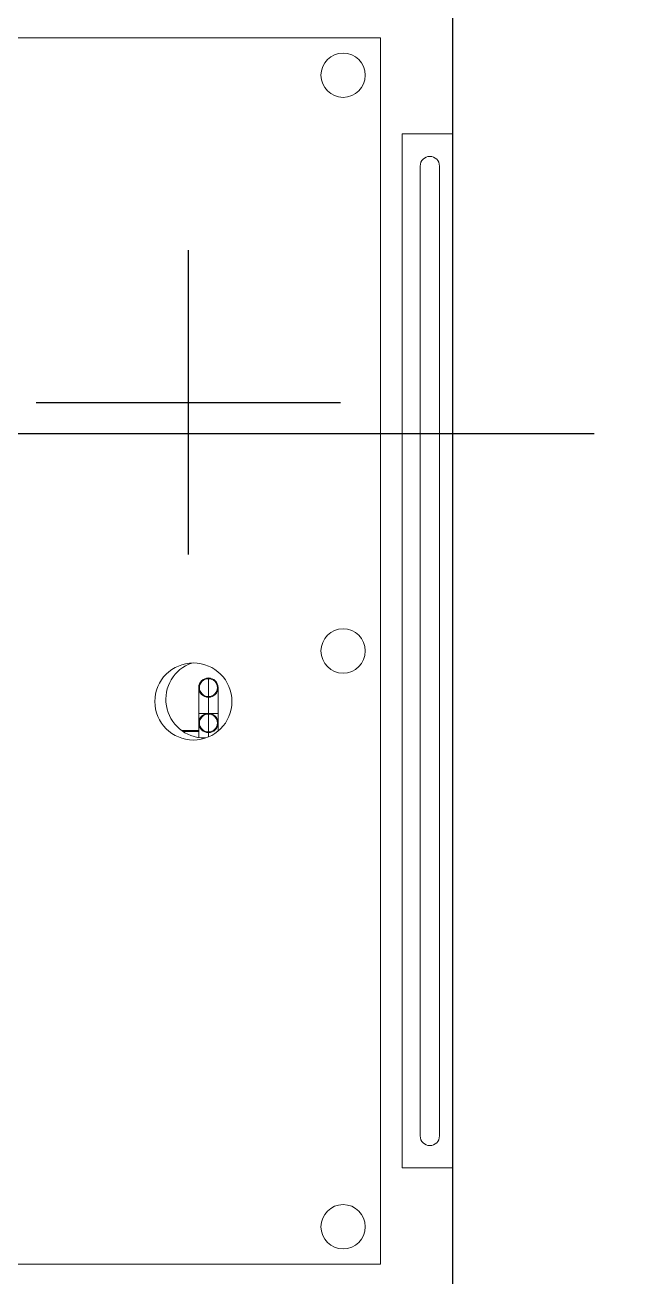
# Model space of a CAD drawing. Header units: millimetres. Extents: x 12325263 to 13848842, y -1463133 to 573208.
# Drawn here: x 12569386 to 12569685, y -834806 to -834188 of the extents above; entities that cross this region are included whole.
import ezdxf
from ezdxf.xclip import XClip

# ---------------------------------------------------------------- set-up
doc = ezdxf.new("R2010")
doc.units = ezdxf.units.MM
doc.header["$LTSCALE"] = 1000
doc.header["$XCLIPFRAME"] = 0
for name, color, linetype in [('A-WALL', 5, 'Continuous'), ('fur202301', 252, 'Continuous'), ('WALL', 5, 'Continuous'), ('WALL-SHATCH', 8, 'Continuous'), ('建筑-楼板开洞', 251, 'Continuous')]:
    doc.layers.add(name, color=color, linetype=linetype)

# ---------------------------------------------------------------- blocks, each defined once
blk = doc.blocks.new('adgshg13-A$C7F010FC0')
at = {"layer": 'WALL-SHATCH'}
h = blk.add_hatch(color=256, dxfattribs=at)
h.dxf.hatch_style = 1
h.paths.add_polyline_path([(-60384.17, -16880.9), (-763.16, 197.48), (12587.62, -13153.3), (12587.62, -157996.02), (-162964.85, -188820.43), (-171262.38, -180522.9), (-171262.38, -31310.9), (-150707.19, -10755.71), (-131860.08, -7980.9), (-99162.38, -7980.9), (-99162.38, -4980.9), (-76620.43, -4980.9), (-70107.65, -16880.9)], flags=16)
h.paths.add_polyline_path([(-60091.23, -16380.9), (-646.88, 646.88), (12987.62, -12987.62), (12987.62, -158331.9), (-163100.58, -189250.38), (-171662.38, -180688.59), (-171662.38, -31145.21), (-150777.9, -10260.73), (-131896.69, -7480.9), (-99562.38, -7480.9), (-99562.38, -4580.9), (-76365.55, -4580.9), (-69907.51, -16380.9)])
blk = doc.blocks.new('A$C4C7A72D3')
at = {"layer": 'WALL', "color": 1}
blk.add_blockref('adgshg13-A$C7F010FC0', (210433.01, 205503.57), dxfattribs=at)
blk = doc.blocks.new('asdgag2019061912090910327')
at = {"color": 1, "lineweight": 0}
for p, q in [((615.02, -25), (615.02, 0)), ((105, 0), (105, -25)), ((105, -25), (615.02, -25))]:
    blk.add_line(p, q, dxfattribs=at)
at = {"lineweight": 0}
for p, q in [((0, 0), (720.02, 0)), ((0, 0), (720.02, 0)), ((57.5, -35.7), (57.5, -735)), ((662.5, -35.7), (57.5, -35.7)), ((662.5, -35.7), (662.5, -735))]:
    blk.add_line(p, q, dxfattribs=at)
at = {"color": 5, "lineweight": 0}
for p, q in [((599.22, -6.64), (120.8, -6.64)), ((120.8, -16.16), (599.22, -16.16))]:
    blk.add_line(p, q, dxfattribs=at)
for p, q in [((482.63, -205.39), (482.63, -55.39)), ((407.63, -130.39), (557.63, -130.39))]:
    blk.add_line(p, q)
at = {"color": 1, "linetype": 'Continuous', "lineweight": 0}
for p, q in [((324.48, -115.78), (320.51, -115.78)), ((320.76, -115.78), (320.76, -115.48)), ((329.24, -115.78), (324.48, -115.78)), ((341.94, -115.78), (329.24, -115.78)), ((329.24, -120.54), (329.24, -115.78)), ((317.09, -122.54), (317.1, -121.83)), ((317.6, -120.54), (319.72, -120.54)), ((320.07, -120.54), (328.89, -120.54)), ((329.24, -120.54), (337.18, -120.54)), ((329.24, -125.3), (329.24, -120.54)), ((337.53, -120.54), (346.35, -120.54)), ((317.29, -125.3), (324.48, -125.3)), ((320.22, -125.3), (320.22, -132.99)), ((320.26, -133.05), (320.26, -125.3)), ((320.76, -133.76), (320.76, -125.3)), ((324.48, -125.3), (329.24, -125.3)), ((329.24, -125.3), (341.94, -125.3))]:
    blk.add_line(p, q, dxfattribs=at)
at = {"lineweight": 0}
for centre in [(76.01, -54.15), (360, -54.15), (643.99, -54.15)]:
    blk.add_circle(centre, 10.93, dxfattribs=at)
at = {"color": 1, "linetype": 'Continuous', "lineweight": 0}
blk.add_circle((335.09, -127.96), 19, dxfattribs=at)
at = {"color": 5, "lineweight": 0}
for centre, start, end in [((120.8, -11.4), 90, 270), ((599.22, -11.4), 270, 90)]:
    blk.add_arc(centre, 4.76, start, end, dxfattribs=at)
at = {"color": 1, "linetype": 'Continuous', "lineweight": 0}
for centre, radius, start, end in [((324.48, -120.54), 4.76, 0, 180), ((324.48, -120.54), 4.41, 0, 180), ((341.94, -120.54), 4.76, 0, 180), ((341.94, -120.54), 4.41, 0, 180), ((336.09, -122.54), 19, 180, 341.20664), ((324.48, -120.54), 4.76, 180, 0), ((324.48, -120.54), 4.41, 180, 0), ((341.94, -120.54), 4.76, 180, 0), ((341.94, -120.54), 4.41, 180, 0)]:
    blk.add_arc(centre, radius, start, end, dxfattribs=at)
blk = doc.blocks.new('sdfgsdffhg')
at = {"layer": 'fur202301', "xscale": -1, "rotation": 270}
blk.add_blockref('asdgag2019061912090910327', (-11486.83, 39199.89), dxfattribs=at)

msp = doc.modelspace()

# ---------------------------------------------------------------- block references
ref = msp.add_blockref('A$C4C7A72D3', (12385714.85, -906209.52), dxfattribs=dict(rotation=350.041249254255))
XClip(ref).set_block_clipping_path([(223442.8584877662, 85923.1187333744), (220542.7961432356, 85923.1422391906), (220542.8579492103, 89292.823275506), (211526.9150355905, 89292.8101311298), (210631.4331447985, 94392.8080583527), (206113.3685902953, 94392.8025418455), (206001.4315187763, 95030.3127344656), (204376.2826588508, 94744.9613686837), (203364.4570056833, 100506.9030052917), (197947.3947122637, 99555.7482674252), (192482.3428474721, 130679.4765393781), (190118.7804593667, 130264.4504016289), (191623.4071957469, 121695.6427078634), (177046.6486519482, 119136.2011700841), (175707.6223907359, 126760.8483765714), (173902.988371335, 128026.4039125028), (169528.3854461554, 127258.2903269802), (169070.0967394859, 129868.3614864857), (163308.2517458182, 128856.6693391807), (163766.52659606, 126246.6171700556), (159679.1795131005, 125528.9180921423), (170669.6888374612, 62935.797914044), (167222.1989369914, 62330.4650948944), (167939.7759490944, 58243.6808593175), (171386.9528796654, 58848.2912487988), (172857.0656793863, 50477.0032648193), (165962.5026008021, 49266.4230898353), (168037.7813034765, 37447.1796448426), (140649.9584970828, 32638.2390106404), (115387.9799239188, 28202.5781787895), (95598.7254695911, 140907.4332163476), (226939.476109907, 163968.8668500402), (240128.6952811591, 88852.8973128139)])

# ---------------------------------------------------------------- next in the draw order: hatches: boundary and pattern name
at = {"layer": '建筑-楼板开洞'}
h = msp.add_hatch(dxfattribs=at)
h.set_pattern_fill('DASH', color=256, scale=500)
h.set_pattern_definition([(0, (0, 0), (476.25, 476.25), [476.25, -476.25])])
h.paths.add_polyline_path([(12597696.74, -842386.79), (12590696.81, -842386.9), (12590697.07, -843986.79), (12595796.81, -843986.85), (12595797.07, -849736.85), (12588796.81, -849736.79), (12588796.81, -851936.79), (12564896.81, -851936.79), (12564896.81, -816186.79), (12568846.81, -816186.79), (12568846.81, -816040), (12568846.81, -807536.79), (12574696.83, -807536.8), (12574696.77, -810386.79), (12575896.81, -810386.79), (12579055.23, -810386.78), (12580496.91, -811828.21), (12580696.91, -819086.85), (12595696.92, -819086.72), (12595696.9, -812786.79), (12597696.66, -812786.79)])

# ---------------------------------------------------------------- next in the draw order: block references
msp.add_blockref('sdfgsdffhg', (12581083.9, -874056.8, 0))

# ---------------------------------------------------------------- next in the draw order: linework, layer by layer
at = {"layer": 'A-WALL'}
msp.add_line((12569596.81, -834136.79), (12569596.81, -836536.79), dxfattribs=at)

doc.saveas('drawing.dxf')
